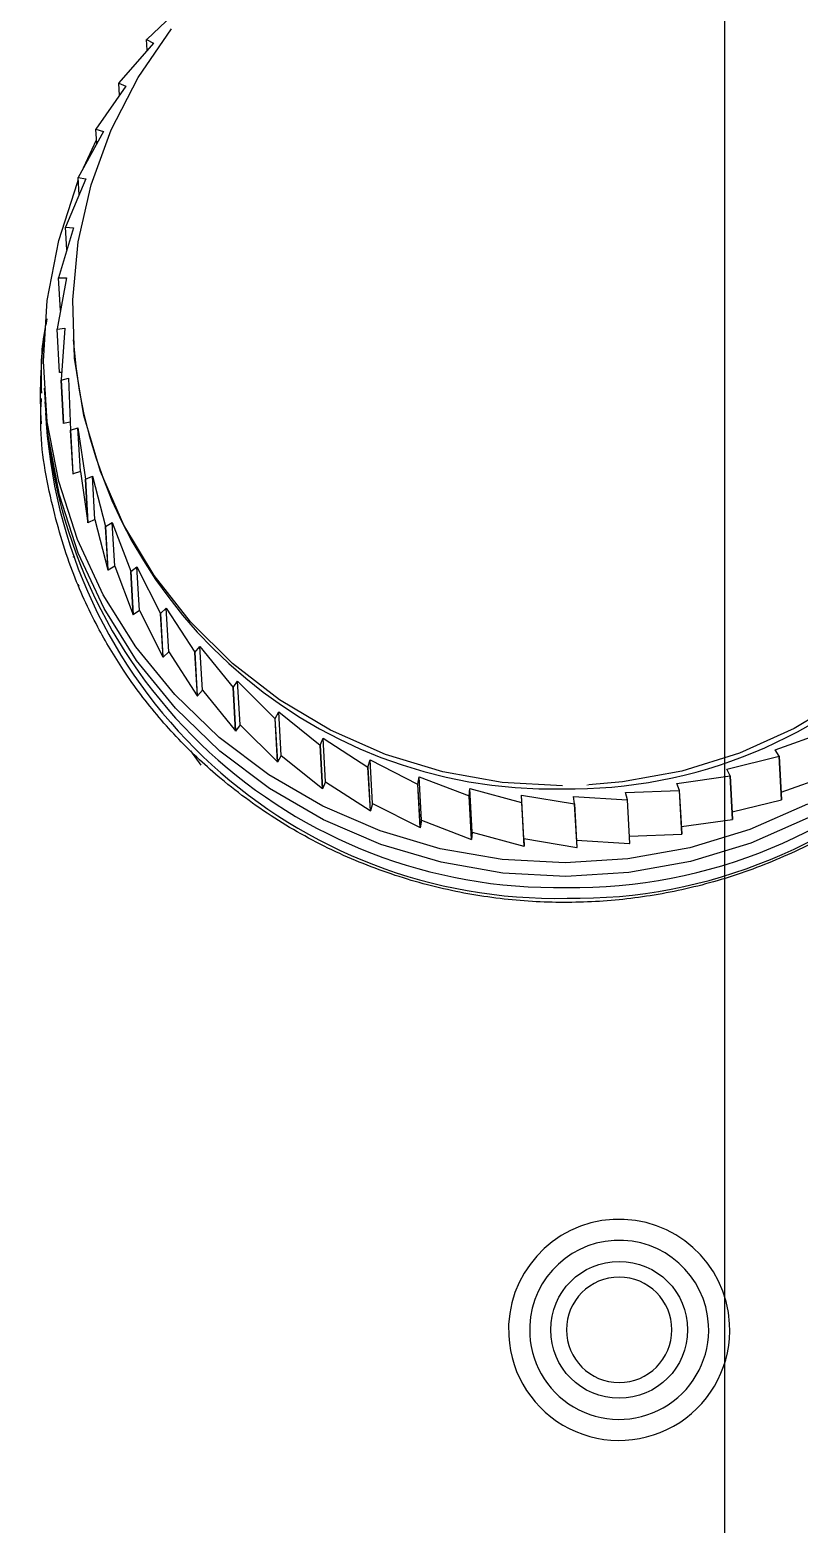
# Model space of a CAD drawing. Header units: inches. Extents: x -347369 to -260369, y 119522 to 149869.
# Drawn here: x -263173.1 to -263136.6, y 139449.4 to 139520.4 of the extents above; entities that cross this region are included whole.
import ezdxf

# ---------------------------------------------------------------- set-up
doc = ezdxf.new("R2010")
doc.units = ezdxf.units.IN
doc.header["$LTSCALE"] = 300
doc.linetypes.add('DOT2', pattern=[0.635, 0, -0.635])
doc.layers.add('INCASTELLATURA MOT', color=4, linetype='Continuous')

# ---------------------------------------------------------------- blocks, each defined once
blk = doc.blocks.new('*U45')
at = {"layer": 'INCASTELLATURA MOT', "linetype": 'Continuous'}
blk.add_line((-10.004, 658), (-10.004, 412), dxfattribs=at)
blk = doc.blocks.new('A$C11159156')
at = {"layer": 'INCASTELLATURA MOT', "color": 40, "linetype": 'Continuous', "lineweight": 25}
for p, q in [((-374.588, 571.972), (-376.421, 570.253)), ((-376.421, 570.253), (-376.426, 570.246)), ((-376.426, 570.246), (-376.102, 570.076)), ((-376.398, 569.735), (-376.426, 570.246)), ((-376.102, 570.076), (-377.74, 568.183)), ((-377.74, 568.183), (-377.744, 568.175)), ((-377.744, 568.175), (-377.403, 568.039)), ((-377.712, 567.596), (-377.744, 568.175)), ((-377.403, 568.039), (-378.828, 565.991)), ((-378.828, 565.991), (-378.831, 565.984)), ((-378.477, 565.883), (-379.673, 563.703)), ((-379.421, 564.162), (-378.803, 565.486)), ((-378.831, 565.984), (-378.477, 565.883)), ((-378.793, 565.306), (-378.831, 565.984)), ((-379.313, 563.63), (-380.266, 561.343)), ((-379.673, 563.703), (-379.676, 563.695)), ((-379.676, 563.695), (-379.313, 563.63)), ((-379.63, 562.87), (-379.676, 563.695)), ((-379.9, 561.307), (-380.601, 558.936)), ((-380.266, 561.343), (-380.268, 561.334)), ((-380.268, 561.334), (-379.9, 561.307)), ((-380.208, 560.264), (-380.268, 561.334)), ((-380.233, 558.938), (-380.674, 556.51)), ((-380.602, 558.928), (-380.233, 558.938)), ((-380.601, 558.936), (-380.602, 558.928)), ((-380.516, 557.381), (-380.602, 558.928)), ((-380.674, 556.502), (-380.308, 556.549)), ((-380.674, 556.51), (-380.674, 556.502)), ((-380.559, 554.435), (-380.674, 556.502)), ((-380.308, 556.549), (-380.484, 554.091)), ((-379.905, 555.991), (-379.897, 555.847)), ((-380.459, 554.447), (-380.559, 554.435)), ((-380.484, 554.091), (-380.483, 554.083)), ((-380.484, 554.091), (-380.369, 552.024)), ((-380.483, 554.083), (-380.124, 554.166)), ((-380.368, 552.015), (-380.483, 554.083)), ((-380.124, 554.166), (-380.034, 551.705)), ((-381.28, 553.696), (-381.244, 553.05)), ((-381.215, 552.533), (-381.186, 552.016)), ((-380.048, 552.09), (-380.368, 552.015)), ((-380.032, 551.697), (-379.683, 551.817)), ((-379.683, 551.817), (-379.327, 549.379)), ((-379.568, 549.749), (-379.683, 551.817)), ((-380.034, 551.705), (-380.032, 551.697)), ((-380.034, 551.705), (-379.918, 549.638)), ((-379.916, 549.63), (-380.032, 551.697)), ((-379.568, 549.749), (-379.916, 549.63)), ((-379.568, 549.749), (-379.212, 547.312)), ((-379.327, 549.379), (-379.324, 549.371)), ((-379.327, 549.379), (-379.212, 547.312)), ((-379.324, 549.371), (-378.99, 549.525)), ((-379.209, 547.304), (-379.324, 549.371)), ((-378.99, 549.525), (-378.372, 547.138)), ((-378.875, 547.458), (-378.99, 549.525)), ((-378.875, 547.458), (-379.209, 547.304)), ((-378.875, 547.458), (-378.257, 545.071)), ((-378.372, 547.138), (-378.369, 547.131)), ((-378.372, 547.138), (-378.257, 545.071)), ((-378.369, 547.131), (-378.053, 547.317)), ((-378.253, 545.063), (-378.369, 547.131)), ((-378.053, 547.317), (-377.18, 545.007)), ((-377.938, 545.25), (-378.053, 547.317)), ((-377.938, 545.25), (-378.253, 545.063)), ((-377.938, 545.25), (-377.065, 542.939)), ((-377.18, 545.007), (-377.176, 544.999)), ((-377.18, 545.007), (-377.065, 542.939)), ((-377.176, 544.999), (-376.882, 545.217)), ((-377.06, 542.932), (-377.176, 544.999)), ((-376.882, 545.217), (-375.763, 543.008)), ((-376.767, 543.15), (-376.882, 545.217)), ((-376.767, 543.15), (-377.06, 542.932)), ((-376.767, 543.15), (-375.648, 540.941)), ((-375.763, 543.008), (-375.758, 543.001)), ((-375.763, 543.008), (-375.648, 540.941)), ((-375.758, 543.001), (-375.489, 543.247)), ((-375.643, 540.934), (-375.758, 543.001)), ((-375.489, 543.247), (-374.137, 541.164)), ((-375.374, 541.18), (-375.489, 543.247)), ((-375.374, 541.18), (-375.643, 540.934)), ((-375.374, 541.18), (-374.022, 539.097)), ((-374.137, 541.164), (-374.131, 541.158)), ((-374.137, 541.164), (-374.022, 539.097)), ((-374.131, 541.158), (-373.891, 541.43)), ((-373.891, 541.43), (-372.32, 539.496)), ((-373.776, 539.362), (-373.891, 541.43)), ((-374.016, 539.091), (-374.131, 541.158)), ((-372.314, 539.49), (-372.104, 539.784)), ((-372.104, 539.784), (-370.332, 538.02)), ((-371.988, 537.717), (-372.104, 539.784)), ((-373.776, 539.362), (-374.016, 539.091)), ((-373.776, 539.362), (-372.205, 537.428)), ((-372.32, 539.496), (-372.314, 539.49)), ((-372.32, 539.496), (-372.205, 537.428)), ((-372.198, 537.423), (-372.314, 539.49)), ((-370.325, 538.015), (-370.148, 538.329)), ((-370.148, 538.329), (-368.194, 536.754)), ((-370.032, 536.262), (-370.148, 538.329)), ((-371.988, 537.717), (-372.198, 537.423)), ((-371.988, 537.717), (-370.217, 535.953)), ((-370.332, 538.02), (-370.325, 538.015)), ((-370.332, 538.02), (-370.217, 535.953)), ((-370.209, 535.948), (-370.325, 538.015)), ((-368.186, 536.75), (-368.044, 537.08)), ((-368.044, 537.08), (-365.93, 535.712)), ((-367.929, 535.013), (-368.044, 537.08)), ((-346.598, 536.532), (-344.203, 537.384)), ((-374.34, 536.481), (-373.856, 535.796)), ((-370.032, 536.262), (-370.209, 535.948)), ((-370.032, 536.262), (-368.079, 534.687)), ((-368.194, 536.754), (-368.186, 536.75)), ((-368.194, 536.754), (-368.079, 534.687)), ((-368.071, 534.683), (-368.186, 536.75)), ((-348.887, 535.618), (-346.414, 536.224)), ((-346.406, 536.228), (-346.598, 536.532)), ((-346.414, 536.224), (-346.406, 536.228)), ((-346.414, 536.224), (-346.299, 534.157)), ((-346.291, 534.161), (-346.406, 536.228)), ((-365.93, 535.712), (-365.922, 535.708)), ((-365.93, 535.712), (-365.815, 533.644)), ((-365.922, 535.708), (-365.816, 536.051)), ((-365.807, 533.641), (-365.922, 535.708)), ((-365.816, 536.051), (-363.564, 534.904)), ((-365.701, 533.983), (-365.816, 536.051)), ((-348.729, 535.296), (-348.887, 535.618)), ((-367.929, 535.013), (-368.071, 534.683)), ((-367.929, 535.013), (-365.815, 533.644)), ((-363.564, 534.904), (-363.556, 534.901)), ((-363.564, 534.904), (-363.449, 532.837)), ((-363.556, 534.901), (-363.488, 535.252)), ((-363.441, 532.834), (-363.556, 534.901)), ((-363.488, 535.252), (-361.124, 534.34)), ((-363.373, 533.185), (-363.488, 535.252)), ((-351.261, 534.94), (-348.737, 535.293)), ((-351.139, 534.604), (-351.261, 534.94)), ((-348.737, 535.293), (-348.729, 535.296)), ((-348.737, 535.293), (-348.622, 533.226)), ((-348.614, 533.229), (-348.729, 535.296)), ((-346.311, 534.526), (-344.088, 535.317)), ((-361.124, 534.34), (-361.115, 534.338)), ((-361.124, 534.34), (-361.008, 532.272)), ((-361.115, 534.338), (-361.085, 534.694)), ((-361, 532.271), (-361.115, 534.338)), ((-361.085, 534.694), (-358.634, 534.025)), ((-360.97, 532.627), (-361.085, 534.694)), ((-358.634, 534.381), (-356.123, 533.964)), ((-358.626, 534.025), (-358.634, 534.381)), ((-358.519, 532.314), (-358.634, 534.381)), ((-356.162, 534.318), (-353.619, 534.157)), ((-356.115, 533.964), (-356.162, 534.318)), ((-353.695, 534.505), (-351.148, 534.602)), ((-353.61, 534.158), (-353.695, 534.505)), ((-353.619, 534.157), (-353.61, 534.158)), ((-353.619, 534.157), (-353.504, 532.09)), ((-353.495, 532.091), (-353.61, 534.158)), ((-351.148, 534.602), (-351.139, 534.604)), ((-351.148, 534.602), (-351.032, 532.534)), ((-351.024, 532.536), (-351.139, 534.604)), ((-348.634, 533.585), (-346.299, 534.157)), ((-365.701, 533.983), (-365.807, 533.641)), ((-365.701, 533.983), (-363.449, 532.837)), ((-358.634, 534.025), (-358.626, 534.025)), ((-358.634, 534.025), (-358.519, 531.958)), ((-358.51, 531.957), (-358.626, 534.025)), ((-356.123, 533.964), (-356.115, 533.964)), ((-356.123, 533.964), (-356.008, 531.897)), ((-355.999, 531.897), (-356.115, 533.964)), ((-363.373, 533.185), (-363.441, 532.834)), ((-363.373, 533.185), (-361.008, 532.272)), ((-351.043, 532.887), (-348.622, 533.226)), ((-360.97, 532.627), (-361, 532.271)), ((-360.97, 532.627), (-358.519, 531.958)), ((-358.519, 532.314), (-356.008, 531.897)), ((-358.519, 532.314), (-358.51, 531.957)), ((-356.019, 532.249), (-353.504, 532.09)), ((-353.514, 532.44), (-351.032, 532.534))]:
    blk.add_line(p, q, dxfattribs=at)
at = {"layer": 'INCASTELLATURA MOT', "color": 40, "linetype": 'DOT2', "lineweight": 18}
for p, q in [((-379.846, 545.73), (-380.371, 545.361)), ((-379.62, 544.299), (-380.371, 545.361)), ((-355.442, 534.862), (-356.691, 534.825))]:
    blk.add_line(p, q, dxfattribs=at)
at = {"layer": 'INCASTELLATURA MOT', "color": 40, "linetype": 'Continuous', "lineweight": 25, "flags": 128}
for points in [[(-356.691, 534.825), (-359.548, 534.985), (-362.362, 535.482), (-365.089, 536.311), (-367.69, 537.457), (-370.123, 538.903), (-372.353, 540.629), (-374.346, 542.607), (-376.071, 544.807), (-377.502, 547.196), (-378.617, 549.739), (-379.401, 552.396), (-379.84, 555.127), (-379.928, 557.89), (-379.664, 560.645), (-379.051, 563.348), (-378.1, 565.96), (-376.824, 568.44), (-375.243, 570.751)], [(-338.139, 570.89), (-336.558, 568.59), (-335.282, 566.12), (-334.331, 563.515), (-333.719, 560.816), (-333.455, 558.063), (-333.543, 555.299), (-333.982, 552.565), (-334.765, 549.902), (-335.881, 547.351), (-337.312, 544.951), (-339.037, 542.738), (-341.03, 540.745), (-343.259, 539.003), (-345.693, 537.539), (-348.293, 536.373), (-351.021, 535.525), (-353.834, 535.006), (-355.442, 534.862)], [(-345.067, 533.945), (-347.792, 532.75), (-350.646, 531.881), (-353.585, 531.349), (-356.568, 531.164), (-359.551, 531.327), (-362.49, 531.837), (-365.344, 532.685), (-368.069, 533.86), (-370.626, 535.344), (-372.979, 537.116), (-375.092, 539.149), (-376.935, 541.415), (-378.481, 543.88), (-379.707, 546.509), (-380.596, 549.262), (-381.135, 552.1), (-381.315, 554.981), (-381.135, 557.864), (-380.596, 560.706), (-379.707, 563.465), (-379.668, 563.564)], [(-345.031, 533.299), (-347.756, 532.104), (-350.61, 531.235), (-353.549, 530.703), (-356.532, 530.518), (-359.515, 530.681), (-362.454, 531.191), (-365.308, 532.039), (-368.033, 533.214), (-370.59, 534.698), (-372.943, 536.47), (-375.056, 538.503), (-376.899, 540.769), (-378.445, 543.234), (-379.671, 545.863), (-380.56, 548.616), (-381.099, 551.454), (-381.244, 553.05)], [(-380.369, 552.024), (-380.369, 552.023), (-380.369, 552.022), (-380.369, 552.021), (-380.369, 552.02), (-380.368, 552.019), (-380.368, 552.018), (-380.368, 552.017), (-380.368, 552.015)], [(-379.918, 549.638), (-379.918, 549.637), (-379.918, 549.636), (-379.918, 549.635), (-379.917, 549.634), (-379.917, 549.633), (-379.917, 549.632), (-379.917, 549.631), (-379.916, 549.63)], [(-379.212, 547.312), (-379.211, 547.311), (-379.211, 547.31), (-379.211, 547.309), (-379.21, 547.308), (-379.21, 547.307), (-379.21, 547.306), (-379.209, 547.305), (-379.209, 547.304)], [(-378.257, 545.071), (-378.257, 545.07), (-378.256, 545.069), (-378.256, 545.068), (-378.255, 545.067), (-378.255, 545.066), (-378.254, 545.065), (-378.254, 545.064), (-378.253, 545.063)], [(-377.065, 542.939), (-377.064, 542.938), (-377.064, 542.937), (-377.063, 542.937), (-377.063, 542.936), (-377.062, 542.935), (-377.062, 542.934), (-377.061, 542.933), (-377.06, 542.932)], [(-375.648, 540.941), (-375.647, 540.94), (-375.647, 540.939), (-375.646, 540.938), (-375.645, 540.937), (-375.645, 540.936), (-375.644, 540.936), (-375.643, 540.935), (-375.643, 540.934)], [(-374.022, 539.097), (-374.021, 539.096), (-374.021, 539.095), (-374.02, 539.095), (-374.019, 539.094), (-374.018, 539.093), (-374.018, 539.092), (-374.017, 539.092), (-374.016, 539.091)], [(-372.205, 537.428), (-372.204, 537.427), (-372.203, 537.427), (-372.203, 537.426), (-372.202, 537.425), (-372.201, 537.425), (-372.2, 537.424), (-372.199, 537.423), (-372.198, 537.423)], [(-370.217, 535.953), (-370.216, 535.952), (-370.215, 535.952), (-370.214, 535.951), (-370.213, 535.95), (-370.212, 535.95), (-370.211, 535.949), (-370.21, 535.949), (-370.209, 535.948)], [(-368.079, 534.687), (-368.078, 534.686), (-368.077, 534.686), (-368.076, 534.685), (-368.075, 534.685), (-368.074, 534.684), (-368.073, 534.684), (-368.072, 534.683), (-368.071, 534.683)], [(-346.299, 534.157), (-346.298, 534.157), (-346.297, 534.158), (-346.296, 534.158), (-346.295, 534.159), (-346.294, 534.159), (-346.293, 534.16), (-346.292, 534.16), (-346.291, 534.161)], [(-365.815, 533.644), (-365.814, 533.644), (-365.813, 533.643), (-365.812, 533.643), (-365.811, 533.643), (-365.81, 533.642), (-365.809, 533.642), (-365.808, 533.641), (-365.807, 533.641)], [(-363.449, 532.837), (-363.448, 532.836), (-363.447, 532.836), (-363.446, 532.836), (-363.445, 532.835), (-363.444, 532.835), (-363.443, 532.835), (-363.442, 532.834), (-363.441, 532.834)], [(-348.622, 533.226), (-348.621, 533.226), (-348.62, 533.227), (-348.619, 533.227), (-348.618, 533.227), (-348.617, 533.228), (-348.616, 533.228), (-348.615, 533.228), (-348.614, 533.229)], [(-361.008, 532.272), (-361.007, 532.272), (-361.006, 532.272), (-361.005, 532.272), (-361.004, 532.272), (-361.003, 532.271), (-361.002, 532.271), (-361.001, 532.271), (-361, 532.271)], [(-358.519, 531.958), (-358.518, 531.958), (-358.517, 531.958), (-358.516, 531.958), (-358.515, 531.958), (-358.514, 531.958), (-358.512, 531.958), (-358.511, 531.957), (-358.51, 531.957)], [(-353.504, 532.09), (-353.502, 532.09), (-353.501, 532.09), (-353.5, 532.09), (-353.499, 532.09), (-353.498, 532.09), (-353.497, 532.091), (-353.496, 532.091), (-353.495, 532.091)], [(-351.032, 532.534), (-351.031, 532.535), (-351.03, 532.535), (-351.029, 532.535), (-351.028, 532.535), (-351.027, 532.536), (-351.026, 532.536), (-351.025, 532.536), (-351.024, 532.536)], [(-356.008, 531.897), (-356.007, 531.897), (-356.006, 531.897), (-356.005, 531.897), (-356.004, 531.897), (-356.003, 531.897), (-356.002, 531.897), (-356.001, 531.897), (-355.999, 531.897)]]:
    blk.add_lwpolyline(points, dxfattribs=at)
at = {"layer": 'INCASTELLATURA MOT', "color": 40, "linetype": 'DOT2', "lineweight": 18, "flags": 128}
blk.add_lwpolyline([(-345.757, 576.791), (-343.335, 575.323), (-341.123, 573.572), (-339.157, 571.567), (-337.468, 569.338), (-336.082, 566.921), (-335.021, 564.354), (-334.302, 561.678), (-333.936, 558.934), (-333.929, 556.167), (-334.282, 553.419), (-334.987, 550.734), (-336.036, 548.155), (-337.41, 545.721), (-339.088, 543.472), (-341.044, 541.443), (-343.247, 539.665), (-345.662, 538.168), (-348.251, 536.974), (-350.973, 536.102), (-353.786, 535.567), (-356.644, 535.376), (-359.503, 535.532), (-362.319, 536.034), (-365.045, 536.873), (-367.64, 538.035), (-370.062, 539.504), (-372.274, 541.254), (-374.24, 543.26), (-375.929, 545.489), (-377.315, 547.906), (-378.376, 550.473), (-379.095, 553.149), (-379.461, 555.892), (-379.467, 558.66), (-379.115, 561.408), (-378.409, 564.093), (-377.361, 566.672), (-375.987, 569.106), (-374.309, 571.355), (-372.353, 573.384), (-370.15, 575.161), (-367.735, 576.659), (-365.146, 577.853), (-362.424, 578.725), (-359.611, 579.26), (-356.753, 579.451), (-353.894, 579.295), (-351.078, 578.793), (-348.352, 577.954), (-345.757, 576.791)], dxfattribs=at)
at = {"layer": 'INCASTELLATURA MOT', "color": 40, "linetype": 'Continuous', "lineweight": 25}
blk.add_circle((-354, 509), 3.25, dxfattribs=at)
for centre, radius, start, end in [((-354, 509), 76, 233.47499, 180), ((-354, 509), 70.5, 270, 87.50116), ((-354, 509), 70, 270, 85.62614), ((-354, 509), 70.5, 98.66509, 222.49193), ((-354, 509), 70, 100.65786, 270), ((-356.34, 557.565), 22.887, 269.13995, 2.17758), ((-358.117, 553.3), 23.354, 172.60171, 183.18667), ((-357.174, 557.455), 22.78, 184.04866, 271.23502), ((-356.144, 554.363), 24.365, 269.15431, 2.77464), ((-356.118, 553.854), 24.372, 269.16203, 2.1555), ((-356.998, 554.272), 24.275, 183.5032, 271.1669), ((-356.966, 553.762), 24.283, 184.12367, 271.16001), ((-354, 509), 5.25, 3.19026, 183.19026), ((-354, 509), 4.25, 3.19026, 183.19026), ((-354, 509), 2.5, 90, 270), ((-354, 509), 2.5, 270, 90), ((-354, 509), 5.25, 183.19026, 3.19026), ((-354, 509), 4.25, 183.19026, 3.19026)]:
    blk.add_arc(centre, radius, start, end, dxfattribs=at)
at = {"layer": 'INCASTELLATURA MOT', "color": 40, "linetype": 'DOT2', "lineweight": 18}
for points, knots in [([(-420.351, 472.975), (-421.396, 475.027), (-423.487, 479.132), (-425.929, 485.721), (-427.833, 492.655), (-429.082, 499.963), (-429.614, 507.511), (-429.378, 515.193), (-428.348, 522.89), (-426.52, 530.481), (-423.918, 537.843), (-420.59, 544.86), (-416.604, 551.431), (-412.047, 557.472), (-407.018, 562.919), (-401.65, 567.705), (-395.996, 571.87), (-390.076, 575.443), (-383.855, 578.463), (-377.282, 580.936), (-370.344, 582.831), (-363.037, 584.082), (-355.489, 584.614), (-347.808, 584.378), (-340.11, 583.348), (-332.519, 581.52), (-325.157, 578.918), (-318.14, 575.59), (-311.569, 571.604), (-305.529, 567.047), (-300.08, 562.02), (-295.301, 556.647), (-291.105, 551.01), (-288.801, 547.02), (-287.649, 545.025)], [0, 0, 0, 0, 0.029124, 0.058249, 0.088734, 0.119994, 0.151901, 0.184313, 0.217069, 0.25, 0.282931, 0.315687, 0.348099, 0.380006, 0.411266, 0.441751, 0.470875, 0.5, 0.529123, 0.558249, 0.588734, 0.619994, 0.651901, 0.684313, 0.717069, 0.75, 0.782931, 0.815687, 0.848099, 0.880006, 0.911266, 0.941751, 0.970875, 1, 1, 1, 1]), ([(-417.632, 505.453), (-417.688, 507.732), (-417.801, 512.289), (-417.041, 519.098), (-415.609, 525.788), (-413.455, 532.286), (-410.621, 538.517), (-407.136, 544.407), (-403.041, 549.892), (-398.382, 554.905), (-393.216, 559.398), (-387.587, 563.282), (-382.409, 566.207), (-379.013, 567.547), (-377.737, 568.05)], [0, 0, 0, 0, 0.086192, 0.172383, 0.258575, 0.344766, 0.430958, 0.517149, 0.603341, 0.689532, 0.775724, 0.861915, 0.948107, 1, 1, 1, 1]), ([(-287.649, 545.025), (-286.604, 542.973), (-284.513, 538.868), (-282.071, 532.279), (-280.167, 525.345), (-278.918, 518.037), (-278.386, 510.489), (-278.622, 502.807), (-279.652, 495.11), (-281.48, 487.519), (-284.082, 480.157), (-287.41, 473.14), (-291.396, 466.569), (-295.953, 460.528), (-300.982, 455.081), (-306.35, 450.295), (-312.004, 446.13), (-317.924, 442.557), (-324.145, 439.537), (-330.718, 437.064), (-337.656, 435.169), (-344.963, 433.918), (-352.511, 433.386), (-360.192, 433.622), (-367.891, 434.652), (-375.48, 436.482), (-382.848, 439.075), (-389.842, 442.434), (-395.196, 445.55), (-398.03, 447.744), (-398.837, 448.369)], [0, 0, 0, 0, 0.033825, 0.067651, 0.103057, 0.139363, 0.176421, 0.214064, 0.252107, 0.290354, 0.328601, 0.366644, 0.404287, 0.441345, 0.477651, 0.513057, 0.546881, 0.580708, 0.614532, 0.648359, 0.683766, 0.720071, 0.757129, 0.794772, 0.832815, 0.871062, 0.909309, 0.947352, 0.984996, 1, 1, 1, 1])]:
    blk.add_open_spline(points, degree=3, knots=knots, dxfattribs=at)
at = {"layer": 'INCASTELLATURA MOT', "color": 40, "linetype": 'Continuous', "lineweight": 25}
for points, knots in [([(-381.402, 553.458), (-381.421, 554.379), (-381.446, 555.565), (-381.193, 556.722), (-381.137, 556.981)], [0, 0, 0, 0, 0.776126, 1, 1, 1, 1]), ([(-331.64, 555.78), (-331.6, 555.54), (-331.345, 553.988), (-331.521, 551.241), (-332, 548.391), (-332.537, 546.521), (-332.906, 545.436), (-333.295, 544.45), (-333.691, 543.559), (-334.48, 541.956), (-335.844, 539.724), (-338.046, 537.068), (-340.544, 534.786), (-343.266, 532.898), (-346.143, 531.411), (-349.112, 530.32), (-352.114, 529.613), (-355.123, 529.27), (-358.153, 529.275), (-361.215, 529.642), (-364.288, 530.395), (-367.314, 531.553), (-370.23, 533.126), (-372.404, 534.706), (-373.93, 536.057), (-374.911, 537.028), (-375.842, 538.062), (-376.718, 539.156), (-377.721, 540.57), (-378.868, 542.496), (-380.083, 545.161), (-381.037, 548.479), (-381.518, 551.258), (-381.429, 552.897), (-381.412, 553.208)], [0, 0, 0, 0, 0.0093868, 0.0605039, 0.1046996, 0.1204474, 0.1350849, 0.1486119, 0.1610284, 0.1723343, 0.2168298, 0.260265, 0.3026398, 0.3439541, 0.3842078, 0.4234007, 0.4615328, 0.498604, 0.5356857, 0.5738279, 0.6130304, 0.6532931, 0.6946159, 0.7369988, 0.7542604, 0.771692, 0.7892934, 0.8070648, 0.8250062, 0.8553623, 0.8926559, 0.9368824, 0.9880361, 1, 1, 1, 1])]:
    blk.add_open_spline(points, degree=3, knots=knots, dxfattribs=at)
at = {"layer": 'INCASTELLATURA MOT', "color": 40, "linetype": 'DOT2', "lineweight": 18}
blk.add_open_spline([(-290.368, 512.547), (-290.319, 509.764), (-290.219, 504.2), (-291.453, 495.919), (-293.679, 487.866), (-296.958, 480.173), (-301.208, 472.974), (-306.362, 466.392), (-312.331, 460.538), (-319.013, 455.514), (-326.293, 451.405), (-334.048, 448.281), (-342.144, 446.196), (-350.443, 445.186), (-358.803, 445.268), (-367.081, 446.44), (-375.134, 448.683), (-382.827, 451.957), (-390.026, 456.208), (-396.608, 461.362), (-402.462, 467.331), (-407.485, 474.013), (-411.599, 481.293), (-414.706, 489.049), (-416.852, 497.141), (-417.372, 502.683), (-417.632, 505.453)], degree=3, dxfattribs=at)

msp = doc.modelspace()

# ---------------------------------------------------------------- block references
for name, p in [('*U45', (-263130.166, 138999.656)), ('A$C11159156', (-262791.171, 138949.656))]:
    msp.add_blockref(name, p)

doc.saveas('drawing.dxf')
